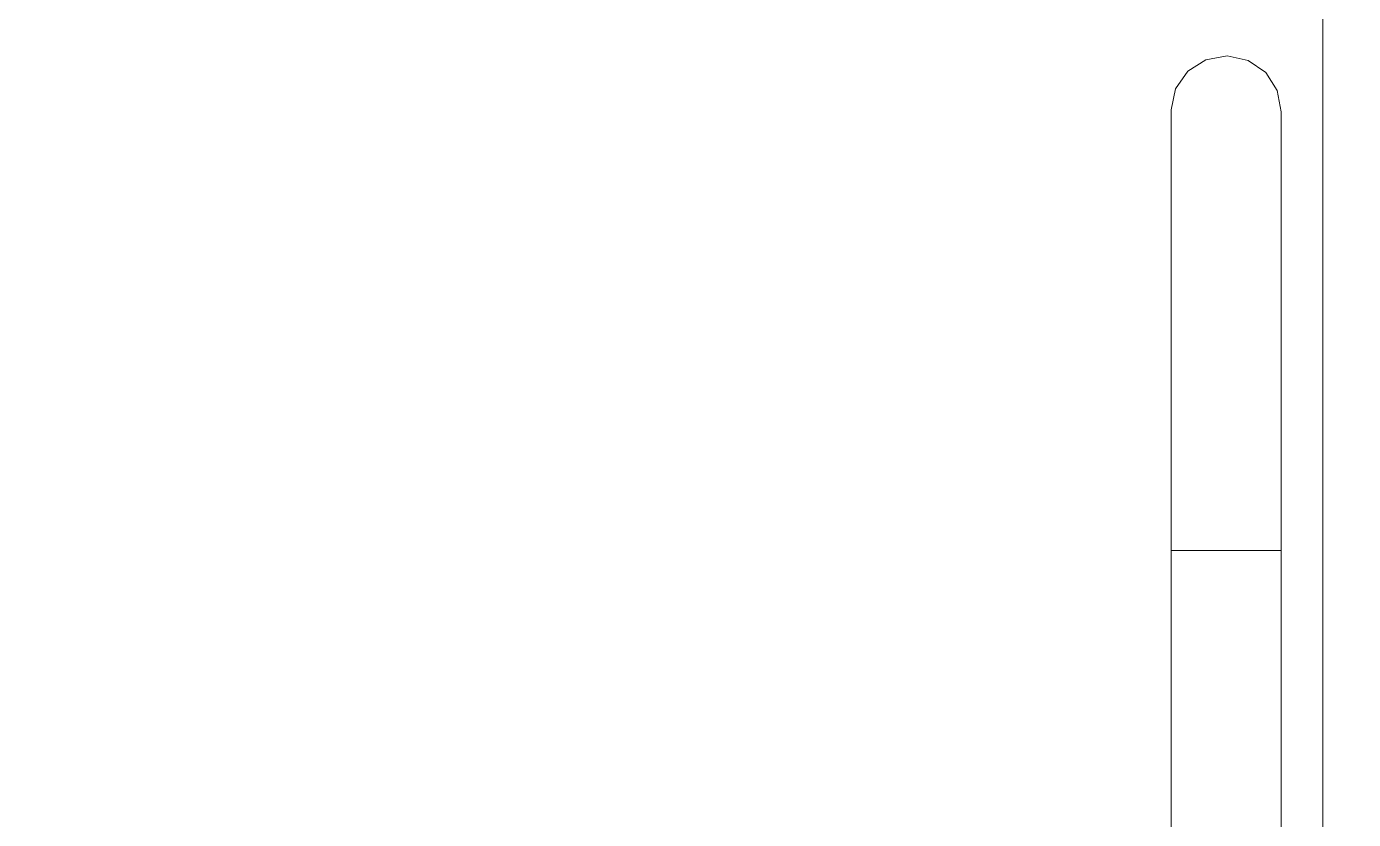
# Model space of a CAD drawing. Header units: metres. Extents: x -41 to 412, y -15 to 25.
# Drawn here: x 269.6982 to 269.9153, y -13.6056 to -13.4758 of the extents above; entities that cross this region are included whole.
import ezdxf

# ---------------------------------------------------------------- set-up
doc = ezdxf.new("R2010")
doc.units = ezdxf.units.M
doc.header["$MEASUREMENT"] = 0
doc.set_wipeout_variables(frame=1)
doc.linetypes.add('Wipeout_Contour', pattern=[1, 0, -1])
doc.layers.add('Interior - Furniture', color=7, linetype='Continuous')
doc.layers.add('Structural - Bearing', color=7, linetype='Continuous')

msp = doc.modelspace()

# ---------------------------------------------------------------- wipeouts: each hides what was drawn before it
at = {"color": 254, "linetype": 'Wipeout_Contour', "lineweight": 0, "ltscale": 4053.331073}
msp.add_wipeout([(269.91032, -12.57055), (269.91032, -13.64361), (269.91181, -13.64555), (269.91248, -13.64717), (269.91296, -13.6479), (269.91313, -13.64876), (269.9138, -13.65038), (269.91449, -13.65555), (269.9138, -13.66073), (269.91313, -13.66235), (269.91297, -13.6632), (269.91299, -13.66315), (269.91299, -13.69055), (269.91532, -13.69055), (269.91532, -12.57055)], dxfattribs=at).dxf.layer = 'Structural - Bearing'

# ---------------------------------------------------------------- next in the draw order: wipeouts: each hides what was drawn before it
at = {"color": 254, "linetype": 'Wipeout_Contour', "lineweight": 0, "ltscale": 11332.572567}
msp.add_wipeout([(269.48365, -13.69055), (269.87599, -13.69055), (269.87599, -13.66315), (269.87601, -13.6632), (269.87584, -13.66235), (269.87517, -13.66073), (269.87449, -13.65555), (269.87517, -13.65038), (269.87584, -13.64876), (269.87601, -13.6479), (269.8765, -13.64717), (269.87717, -13.64555), (269.88034, -13.64141), (269.88449, -13.63823), (269.8861, -13.63756), (269.88682, -13.63708), (269.88649, -13.63722), (269.88649, -13.62955), (269.88549, -13.62955), (269.88549, -13.53155), (269.88549, -13.52064), (269.88549, -13.48939), (269.88623, -13.48596), (269.88823, -13.48308), (269.89119, -13.48118), (269.89464, -13.48055), (269.89807, -13.4813), (269.90096, -13.4833), (269.90286, -13.48625), (269.90348, -13.48971), (269.90348, -13.52072), (269.90349, -13.53155), (269.90349, -13.62955), (269.90249, -13.62955), (269.90249, -13.63722), (269.90215, -13.63708), (269.90287, -13.63756), (269.90449, -13.63823), (269.90863, -13.64141), (269.91032, -13.64361), (269.91032, -12.57055), (269.48365, -12.57055)], dxfattribs=at).dxf.layer = 'Structural - Bearing'

# ---------------------------------------------------------------- next in the draw order: linework, layer by layer
at = {"layer": 'Structural - Bearing', "color": 30, "linetype": 'Continuous', "lineweight": 18, "true_color": 0xff6600}
msp.add_line((269.91032, -13.64361), (269.91032, -12.57055), dxfattribs=at)

# ---------------------------------------------------------------- next in the draw order: wipeouts: each hides what was drawn before it
at = {"color": 254, "linetype": 'Wipeout_Contour', "lineweight": 0, "ltscale": 1080.962188}
msp.add_wipeout([(269.90348, -13.48971), (269.90286, -13.48625), (269.90286, -13.48777), (269.90348, -13.49114)], dxfattribs=at).dxf.layer = 'Interior - Furniture'
at = {"color": 254, "linetype": 'Wipeout_Contour', "lineweight": 0, "ltscale": 1621.444692}
msp.add_wipeout([(269.88549, -13.53155), (269.88549, -13.62955), (269.88617, -13.62955), (269.88617, -13.56155), (269.88611, -13.56155), (269.88549, -13.56155)], dxfattribs=at).dxf.layer = 'Interior - Furniture'

# ---------------------------------------------------------------- next in the draw order: wipeouts: each hides what was drawn before it
at = {"color": 254, "linetype": 'Wipeout_Contour', "lineweight": 0, "ltscale": 1080.956385}
msp.add_wipeout([(269.90286, -13.48625), (269.90096, -13.4833), (269.90096, -13.48489), (269.90286, -13.48777)], dxfattribs=at).dxf.layer = 'Interior - Furniture'
at = {"color": 254, "linetype": 'Wipeout_Contour', "lineweight": 0, "ltscale": 1350.680185}
msp.add_wipeout([(269.88617, -13.62955), (269.88812, -13.62955), (269.88812, -13.56155), (269.88801, -13.56155), (269.88617, -13.56155)], dxfattribs=at).dxf.layer = 'Interior - Furniture'

# ---------------------------------------------------------------- next in the draw order: wipeouts: each hides what was drawn before it
at = {"color": 254, "linetype": 'Wipeout_Contour', "lineweight": 0, "ltscale": 1080.94611}
msp.add_wipeout([(269.90096, -13.4833), (269.89807, -13.4813), (269.89807, -13.48294), (269.90096, -13.48489)], dxfattribs=at).dxf.layer = 'Interior - Furniture'
at = {"color": 254, "linetype": 'Wipeout_Contour', "lineweight": 0, "ltscale": 1080.963992}
msp.add_wipeout([(269.90348, -13.49114), (269.90286, -13.48777), (269.90286, -13.4923), (269.90348, -13.49532)], dxfattribs=at).dxf.layer = 'Interior - Furniture'
at = {"color": 254, "linetype": 'Wipeout_Contour', "lineweight": 0, "ltscale": 1620.450934}
msp.add_wipeout([(269.88812, -13.56155), (269.88812, -13.62955), (269.89099, -13.62955), (269.89099, -13.60555), (269.89104, -13.60555), (269.89104, -13.56155)], dxfattribs=at).dxf.layer = 'Interior - Furniture'

# ---------------------------------------------------------------- next in the draw order: wipeouts: each hides what was drawn before it
at = {"color": 254, "linetype": 'Wipeout_Contour', "lineweight": 0, "ltscale": 1080.932989}
msp.add_wipeout([(269.89807, -13.4813), (269.89464, -13.48055), (269.89464, -13.48222), (269.89807, -13.48294)], dxfattribs=at).dxf.layer = 'Interior - Furniture'
at = {"color": 254, "linetype": 'Wipeout_Contour', "lineweight": 0, "ltscale": 1080.958092}
msp.add_wipeout([(269.90286, -13.48777), (269.90096, -13.48489), (269.90096, -13.48972), (269.90286, -13.4923)], dxfattribs=at).dxf.layer = 'Interior - Furniture'
at = {"color": 254, "linetype": 'Wipeout_Contour', "lineweight": 0, "ltscale": 1351.089898}
msp.add_wipeout([(269.89104, -13.60555), (269.89315, -13.60555), (269.89449, -13.60555), (269.89449, -13.56155), (269.89104, -13.56155)], dxfattribs=at).dxf.layer = 'Interior - Furniture'

# ---------------------------------------------------------------- next in the draw order: wipeouts: each hides what was drawn before it
at = {"color": 254, "linetype": 'Wipeout_Contour', "lineweight": 0, "ltscale": 1080.919122}
msp.add_wipeout([(269.89464, -13.48055), (269.89119, -13.48118), (269.89119, -13.48282), (269.89464, -13.48222)], dxfattribs=at).dxf.layer = 'Interior - Furniture'
at = {"color": 254, "linetype": 'Wipeout_Contour', "lineweight": 0, "ltscale": 1080.947665}
msp.add_wipeout([(269.90096, -13.48489), (269.89807, -13.48294), (269.89807, -13.48797), (269.90096, -13.48972)], dxfattribs=at).dxf.layer = 'Interior - Furniture'
at = {"color": 254, "linetype": 'Wipeout_Contour', "lineweight": 0, "ltscale": 1080.965803}
msp.add_wipeout([(269.90348, -13.49532), (269.90286, -13.4923), (269.90286, -13.4995), (269.90348, -13.50197)], dxfattribs=at).dxf.layer = 'Interior - Furniture'
at = {"color": 254, "linetype": 'Wipeout_Contour', "lineweight": 0, "ltscale": 1350.780921}
msp.add_wipeout([(269.89793, -13.56155), (269.89449, -13.56155), (269.89449, -13.60555), (269.89772, -13.60555), (269.89793, -13.60555)], dxfattribs=at).dxf.layer = 'Interior - Furniture'

# ---------------------------------------------------------------- next in the draw order: linework, layer by layer
at = {"layer": 'Interior - Furniture', "color": 104, "linetype": 'Continuous', "lineweight": 13, "true_color": 0x029e21}
msp.add_line((269.90286, -13.48625), (269.90096, -13.4833), dxfattribs=at)

# ---------------------------------------------------------------- next in the draw order: wipeouts: each hides what was drawn before it
at = {"color": 254, "linetype": 'Wipeout_Contour', "lineweight": 0, "ltscale": 1080.906676}
msp.add_wipeout([(269.88823, -13.48308), (269.88823, -13.48468), (269.89119, -13.48282), (269.89119, -13.48118)], dxfattribs=at).dxf.layer = 'Interior - Furniture'
at = {"color": 254, "linetype": 'Wipeout_Contour', "lineweight": 0, "ltscale": 1080.934274}
msp.add_wipeout([(269.89807, -13.48294), (269.89464, -13.48222), (269.89464, -13.48732), (269.89807, -13.48797)], dxfattribs=at).dxf.layer = 'Interior - Furniture'
at = {"color": 254, "linetype": 'Wipeout_Contour', "lineweight": 0, "ltscale": 1080.959876}
msp.add_wipeout([(269.90286, -13.4923), (269.90096, -13.48972), (269.90096, -13.49739), (269.90286, -13.4995)], dxfattribs=at).dxf.layer = 'Interior - Furniture'
at = {"color": 254, "linetype": 'Wipeout_Contour', "lineweight": 0, "ltscale": 1892.180607}
msp.add_wipeout([(269.89793, -13.60555), (269.89799, -13.60555), (269.89799, -13.62955), (269.90085, -13.62955), (269.90085, -13.56155), (269.90074, -13.56155), (269.89793, -13.56155)], dxfattribs=at).dxf.layer = 'Interior - Furniture'

# ---------------------------------------------------------------- next in the draw order: linework, layer by layer
at = {"layer": 'Interior - Furniture', "color": 104, "linetype": 'Continuous', "lineweight": 13, "true_color": 0x029e21}
for p, q in [((269.90096, -13.4833), (269.89807, -13.4813)), ((269.90348, -13.48971), (269.90286, -13.48625)), ((269.90348, -13.48971), (269.90348, -13.49114)), ((269.90348, -13.49114), (269.90348, -13.49532))]:
    msp.add_line(p, q, dxfattribs=at)

# ---------------------------------------------------------------- next in the draw order: wipeouts: each hides what was drawn before it
at = {"color": 254, "linetype": 'Wipeout_Contour', "lineweight": 0, "ltscale": 1080.92042}
msp.add_wipeout([(269.89464, -13.48222), (269.89119, -13.48282), (269.89119, -13.48786), (269.89464, -13.48732)], dxfattribs=at).dxf.layer = 'Interior - Furniture'
at = {"color": 254, "linetype": 'Wipeout_Contour', "lineweight": 0, "ltscale": 1080.897446}
msp.add_wipeout([(269.88823, -13.48308), (269.88623, -13.48596), (269.88623, -13.48749), (269.88823, -13.48468)], dxfattribs=at).dxf.layer = 'Interior - Furniture'
at = {"color": 254, "linetype": 'Wipeout_Contour', "lineweight": 0, "ltscale": 1080.94935}
msp.add_wipeout([(269.90096, -13.48972), (269.89807, -13.48797), (269.89807, -13.49597), (269.90096, -13.49739)], dxfattribs=at).dxf.layer = 'Interior - Furniture'
at = {"color": 254, "linetype": 'Wipeout_Contour', "lineweight": 0, "ltscale": 1080.967945}
msp.add_wipeout([(269.90348, -13.50197), (269.90286, -13.4995), (269.90286, -13.50889), (269.90348, -13.51063)], dxfattribs=at).dxf.layer = 'Interior - Furniture'
at = {"color": 254, "linetype": 'Wipeout_Contour', "lineweight": 0, "ltscale": 1350.728592}
msp.add_wipeout([(269.90085, -13.62955), (269.9028, -13.62955), (269.9028, -13.56155), (269.90274, -13.56155), (269.90085, -13.56155)], dxfattribs=at).dxf.layer = 'Interior - Furniture'

# ---------------------------------------------------------------- next in the draw order: linework, layer by layer
at = {"layer": 'Interior - Furniture', "color": 104, "linetype": 'Continuous', "lineweight": 13, "true_color": 0x029e21}
for p, q in [((269.89464, -13.48055), (269.89119, -13.48118)), ((269.89807, -13.4813), (269.89464, -13.48055))]:
    msp.add_line(p, q, dxfattribs=at)

# ---------------------------------------------------------------- next in the draw order: wipeouts: each hides what was drawn before it
at = {"color": 254, "linetype": 'Wipeout_Contour', "lineweight": 0, "ltscale": 1080.908316}
msp.add_wipeout([(269.88823, -13.48468), (269.88823, -13.48952), (269.89119, -13.48786), (269.89119, -13.48282)], dxfattribs=at).dxf.layer = 'Interior - Furniture'
at = {"color": 254, "linetype": 'Wipeout_Contour', "lineweight": 0, "ltscale": 1080.892701}
msp.add_wipeout([(269.88623, -13.48596), (269.88549, -13.48939), (269.88549, -13.49083), (269.88623, -13.48749)], dxfattribs=at).dxf.layer = 'Interior - Furniture'
at = {"color": 254, "linetype": 'Wipeout_Contour', "lineweight": 0, "ltscale": 1080.935767}
msp.add_wipeout([(269.89807, -13.48797), (269.89464, -13.48732), (269.89464, -13.49544), (269.89807, -13.49597)], dxfattribs=at).dxf.layer = 'Interior - Furniture'
at = {"color": 254, "linetype": 'Wipeout_Contour', "lineweight": 0, "ltscale": 1080.962025}
msp.add_wipeout([(269.90286, -13.4995), (269.90096, -13.49739), (269.90096, -13.5074), (269.90286, -13.50889)], dxfattribs=at).dxf.layer = 'Interior - Furniture'
at = {"color": 254, "linetype": 'Wipeout_Contour', "lineweight": 0, "ltscale": 1620.454117}
msp.add_wipeout([(269.90348, -13.56155), (269.9028, -13.56155), (269.9028, -13.62955), (269.90349, -13.62955), (269.90349, -13.53155), (269.90348, -13.53156)], dxfattribs=at).dxf.layer = 'Interior - Furniture'

# ---------------------------------------------------------------- next in the draw order: linework, layer by layer
at = {"layer": 'Interior - Furniture', "color": 104, "linetype": 'Continuous', "lineweight": 13, "true_color": 0x029e21}
for p, q in [((269.89119, -13.48118), (269.88823, -13.48308)), ((269.90348, -13.49532), (269.90348, -13.50197))]:
    msp.add_line(p, q, dxfattribs=at)

# ---------------------------------------------------------------- next in the draw order: wipeouts: each hides what was drawn before it
at = {"color": 254, "linetype": 'Wipeout_Contour', "lineweight": 0, "ltscale": 1080.899247}
msp.add_wipeout([(269.88823, -13.48468), (269.88623, -13.48749), (269.88623, -13.49204), (269.88823, -13.48952)], dxfattribs=at).dxf.layer = 'Interior - Furniture'
at = {"color": 254, "linetype": 'Wipeout_Contour', "lineweight": 0, "ltscale": 1080.921905}
msp.add_wipeout([(269.89464, -13.48732), (269.89119, -13.48786), (269.89119, -13.49588), (269.89464, -13.49544)], dxfattribs=at).dxf.layer = 'Interior - Furniture'
at = {"color": 254, "linetype": 'Wipeout_Contour', "lineweight": 0, "ltscale": 1080.951436}
msp.add_wipeout([(269.90096, -13.49739), (269.89807, -13.49597), (269.89807, -13.50639), (269.90096, -13.5074)], dxfattribs=at).dxf.layer = 'Interior - Furniture'
at = {"color": 254, "linetype": 'Wipeout_Contour', "lineweight": 0, "ltscale": 1080.970396}
msp.add_wipeout([(269.90348, -13.51063), (269.90286, -13.50889), (269.90286, -13.51982), (269.90348, -13.52072)], dxfattribs=at).dxf.layer = 'Interior - Furniture'

# ---------------------------------------------------------------- next in the draw order: linework, layer by layer
at = {"layer": 'Interior - Furniture', "color": 104, "linetype": 'Continuous', "lineweight": 13, "true_color": 0x029e21}
msp.add_line((269.88823, -13.48308), (269.88623, -13.48596), dxfattribs=at)

# ---------------------------------------------------------------- next in the draw order: wipeouts: each hides what was drawn before it
at = {"color": 254, "linetype": 'Wipeout_Contour', "lineweight": 0, "ltscale": 1080.894601}
msp.add_wipeout([(269.88623, -13.48749), (269.88549, -13.49083), (269.88549, -13.49504), (269.88623, -13.49204)], dxfattribs=at).dxf.layer = 'Interior - Furniture'
at = {"color": 254, "linetype": 'Wipeout_Contour', "lineweight": 0, "ltscale": 1080.910026}
msp.add_wipeout([(269.88823, -13.49724), (269.89119, -13.49588), (269.89119, -13.48786), (269.88823, -13.48952)], dxfattribs=at).dxf.layer = 'Interior - Furniture'
at = {"color": 254, "linetype": 'Wipeout_Contour', "lineweight": 0, "ltscale": 1080.937725}
msp.add_wipeout([(269.89807, -13.49597), (269.89464, -13.49544), (269.89464, -13.50601), (269.89807, -13.50639)], dxfattribs=at).dxf.layer = 'Interior - Furniture'
at = {"color": 254, "linetype": 'Wipeout_Contour', "lineweight": 0, "ltscale": 1080.964504}
msp.add_wipeout([(269.90286, -13.50889), (269.90096, -13.5074), (269.90096, -13.51905), (269.90286, -13.51982)], dxfattribs=at).dxf.layer = 'Interior - Furniture'

# ---------------------------------------------------------------- next in the draw order: linework, layer by layer
at = {"layer": 'Interior - Furniture', "color": 104, "linetype": 'Continuous', "lineweight": 13, "true_color": 0x029e21}
msp.add_line((269.90348, -13.50197), (269.90348, -13.51063), dxfattribs=at)

# ---------------------------------------------------------------- next in the draw order: wipeouts: each hides what was drawn before it
at = {"color": 254, "linetype": 'Wipeout_Contour', "lineweight": 0, "ltscale": 1080.901073}
msp.add_wipeout([(269.88823, -13.48952), (269.88623, -13.49204), (269.88623, -13.49929), (269.88823, -13.49724)], dxfattribs=at).dxf.layer = 'Interior - Furniture'
at = {"color": 254, "linetype": 'Wipeout_Contour', "lineweight": 0, "ltscale": 1080.923857}
msp.add_wipeout([(269.89464, -13.49544), (269.89119, -13.49588), (269.89119, -13.50633), (269.89464, -13.50601)], dxfattribs=at).dxf.layer = 'Interior - Furniture'
at = {"color": 254, "linetype": 'Wipeout_Contour', "lineweight": 0, "ltscale": 1080.953875}
msp.add_wipeout([(269.90096, -13.5074), (269.89807, -13.50639), (269.89807, -13.51853), (269.90096, -13.51905)], dxfattribs=at).dxf.layer = 'Interior - Furniture'
at = {"color": 254, "linetype": 'Wipeout_Contour', "lineweight": 0, "ltscale": 1080.972078}
msp.add_wipeout([(269.90348, -13.52072), (269.90286, -13.51982), (269.90286, -13.53134), (269.90348, -13.53156)], dxfattribs=at).dxf.layer = 'Interior - Furniture'

# ---------------------------------------------------------------- next in the draw order: linework, layer by layer
at = {"layer": 'Interior - Furniture', "color": 104, "linetype": 'Continuous', "lineweight": 13, "true_color": 0x029e21}
for p, q in [((269.88623, -13.48596), (269.88549, -13.48939)), ((269.88549, -13.48939), (269.88549, -13.49083))]:
    msp.add_line(p, q, dxfattribs=at)

# ---------------------------------------------------------------- next in the draw order: wipeouts: each hides what was drawn before it
at = {"color": 254, "linetype": 'Wipeout_Contour', "lineweight": 0, "ltscale": 1080.896465}
msp.add_wipeout([(269.88623, -13.49204), (269.88549, -13.49504), (269.88549, -13.50174), (269.88623, -13.49929)], dxfattribs=at).dxf.layer = 'Interior - Furniture'
at = {"color": 254, "linetype": 'Wipeout_Contour', "lineweight": 0, "ltscale": 1080.912125}
msp.add_wipeout([(269.88823, -13.50729), (269.89119, -13.50633), (269.89119, -13.49588), (269.88823, -13.49724)], dxfattribs=at).dxf.layer = 'Interior - Furniture'
at = {"color": 254, "linetype": 'Wipeout_Contour', "lineweight": 0, "ltscale": 1080.940073}
msp.add_wipeout([(269.89807, -13.50639), (269.89464, -13.50601), (269.89464, -13.51833), (269.89807, -13.51853)], dxfattribs=at).dxf.layer = 'Interior - Furniture'
at = {"color": 254, "linetype": 'Wipeout_Contour', "lineweight": 0, "ltscale": 1080.96643}
msp.add_wipeout([(269.90286, -13.51982), (269.90096, -13.51905), (269.90096, -13.53114), (269.90286, -13.53134)], dxfattribs=at).dxf.layer = 'Interior - Furniture'

# ---------------------------------------------------------------- next in the draw order: linework, layer by layer
at = {"layer": 'Interior - Furniture', "color": 104, "linetype": 'Continuous', "lineweight": 13, "true_color": 0x029e21}
for p, q in [((269.88549, -13.49083), (269.88549, -13.49504)), ((269.90348, -13.51063), (269.90348, -13.52072))]:
    msp.add_line(p, q, dxfattribs=at)

# ---------------------------------------------------------------- next in the draw order: wipeouts: each hides what was drawn before it
at = {"color": 254, "linetype": 'Wipeout_Contour', "lineweight": 0, "ltscale": 1080.903249}
msp.add_wipeout([(269.88823, -13.49724), (269.88623, -13.49929), (269.88623, -13.50874), (269.88823, -13.50729)], dxfattribs=at).dxf.layer = 'Interior - Furniture'
at = {"color": 254, "linetype": 'Wipeout_Contour', "lineweight": 0, "ltscale": 1080.926201}
msp.add_wipeout([(269.89464, -13.50601), (269.89119, -13.50633), (269.89119, -13.5185), (269.89464, -13.51833)], dxfattribs=at).dxf.layer = 'Interior - Furniture'
at = {"color": 254, "linetype": 'Wipeout_Contour', "lineweight": 0, "ltscale": 1080.956034}
msp.add_wipeout([(269.90096, -13.51905), (269.89807, -13.51853), (269.89807, -13.53101), (269.90096, -13.53114)], dxfattribs=at).dxf.layer = 'Interior - Furniture'
at = {"color": 254, "linetype": 'Wipeout_Contour', "lineweight": 0, "ltscale": 1080.973858}
msp.add_wipeout([(269.90348, -13.53156), (269.90286, -13.53134), (269.90286, -13.56155), (269.90348, -13.56155)], dxfattribs=at).dxf.layer = 'Interior - Furniture'

# ---------------------------------------------------------------- next in the draw order: wipeouts: each hides what was drawn before it
at = {"color": 254, "linetype": 'Wipeout_Contour', "lineweight": 0, "ltscale": 1080.898645}
msp.add_wipeout([(269.88623, -13.49929), (269.88549, -13.50174), (269.88549, -13.51047), (269.88623, -13.50874)], dxfattribs=at).dxf.layer = 'Interior - Furniture'
at = {"color": 254, "linetype": 'Wipeout_Contour', "lineweight": 0, "ltscale": 1080.914575}
msp.add_wipeout([(269.88823, -13.50729), (269.88823, -13.51899), (269.89119, -13.5185), (269.89119, -13.50633)], dxfattribs=at).dxf.layer = 'Interior - Furniture'
at = {"color": 254, "linetype": 'Wipeout_Contour', "lineweight": 0, "ltscale": 1080.942448}
msp.add_wipeout([(269.89807, -13.51853), (269.89464, -13.51833), (269.89464, -13.53096), (269.89807, -13.53101)], dxfattribs=at).dxf.layer = 'Interior - Furniture'
at = {"color": 254, "linetype": 'Wipeout_Contour', "lineweight": 0, "ltscale": 1080.96874}
msp.add_wipeout([(269.90286, -13.53134), (269.90096, -13.53114), (269.90096, -13.56155), (269.90286, -13.56155)], dxfattribs=at).dxf.layer = 'Interior - Furniture'

# ---------------------------------------------------------------- next in the draw order: linework, layer by layer
at = {"layer": 'Interior - Furniture', "color": 104, "linetype": 'Continuous', "lineweight": 13, "true_color": 0x029e21}
for p, q in [((269.88549, -13.49504), (269.88549, -13.50174)), ((269.90348, -13.52072), (269.90348, -13.53156)), ((269.90348, -13.53156), (269.90348, -13.56155)), ((269.90348, -13.56155), (269.90286, -13.56155)), ((269.90349, -13.62955), (269.90349, -13.56155))]:
    msp.add_line(p, q, dxfattribs=at)

# ---------------------------------------------------------------- next in the draw order: wipeouts: each hides what was drawn before it
at = {"color": 254, "linetype": 'Wipeout_Contour', "lineweight": 0, "ltscale": 1080.90575}
msp.add_wipeout([(269.88823, -13.50729), (269.88623, -13.50874), (269.88623, -13.51974), (269.88823, -13.51899)], dxfattribs=at).dxf.layer = 'Interior - Furniture'
at = {"color": 254, "linetype": 'Wipeout_Contour', "lineweight": 0, "ltscale": 1080.928599}
msp.add_wipeout([(269.89464, -13.51833), (269.89119, -13.5185), (269.89119, -13.531), (269.89464, -13.53096)], dxfattribs=at).dxf.layer = 'Interior - Furniture'
at = {"color": 254, "linetype": 'Wipeout_Contour', "lineweight": 0, "ltscale": 1080.959066}
msp.add_wipeout([(269.90096, -13.53114), (269.89807, -13.53101), (269.89807, -13.56155), (269.90096, -13.56155)], dxfattribs=at).dxf.layer = 'Interior - Furniture'

# ---------------------------------------------------------------- next in the draw order: linework, layer by layer
at = {"layer": 'Interior - Furniture', "color": 104, "linetype": 'Continuous', "lineweight": 13, "true_color": 0x029e21}
msp.add_line((269.90286, -13.56155), (269.90096, -13.56155), dxfattribs=at)

# ---------------------------------------------------------------- next in the draw order: wipeouts: each hides what was drawn before it
at = {"color": 254, "linetype": 'Wipeout_Contour', "lineweight": 0, "ltscale": 1080.90113}
msp.add_wipeout([(269.88623, -13.50874), (269.88549, -13.51047), (269.88549, -13.52064), (269.88623, -13.51974)], dxfattribs=at).dxf.layer = 'Interior - Furniture'
at = {"color": 254, "linetype": 'Wipeout_Contour', "lineweight": 0, "ltscale": 1080.916766}
msp.add_wipeout([(269.88823, -13.53113), (269.89119, -13.531), (269.89119, -13.5185), (269.88823, -13.51899)], dxfattribs=at).dxf.layer = 'Interior - Furniture'
at = {"color": 254, "linetype": 'Wipeout_Contour', "lineweight": 0, "ltscale": 1080.946308}
msp.add_wipeout([(269.89807, -13.53101), (269.89464, -13.53096), (269.89464, -13.56155), (269.89807, -13.56155)], dxfattribs=at).dxf.layer = 'Interior - Furniture'

# ---------------------------------------------------------------- next in the draw order: linework, layer by layer
at = {"layer": 'Interior - Furniture', "color": 104, "linetype": 'Continuous', "lineweight": 13, "true_color": 0x029e21}
for p, q in [((269.88549, -13.50174), (269.88549, -13.51047)), ((269.90096, -13.56155), (269.89807, -13.56155))]:
    msp.add_line(p, q, dxfattribs=at)

# ---------------------------------------------------------------- next in the draw order: wipeouts: each hides what was drawn before it
at = {"color": 254, "linetype": 'Wipeout_Contour', "lineweight": 0, "ltscale": 1080.907717}
msp.add_wipeout([(269.88823, -13.51899), (269.88623, -13.51974), (269.88623, -13.53132), (269.88823, -13.53113)], dxfattribs=at).dxf.layer = 'Interior - Furniture'
at = {"color": 254, "linetype": 'Wipeout_Contour', "lineweight": 0, "ltscale": 1080.932538}
msp.add_wipeout([(269.89464, -13.53096), (269.89119, -13.531), (269.89119, -13.56155), (269.89464, -13.56155)], dxfattribs=at).dxf.layer = 'Interior - Furniture'

# ---------------------------------------------------------------- next in the draw order: linework, layer by layer
at = {"layer": 'Interior - Furniture', "color": 104, "linetype": 'Continuous', "lineweight": 13, "true_color": 0x029e21}
msp.add_line((269.89807, -13.56155), (269.89464, -13.56155), dxfattribs=at)

# ---------------------------------------------------------------- next in the draw order: wipeouts: each hides what was drawn before it
at = {"color": 254, "linetype": 'Wipeout_Contour', "lineweight": 0, "ltscale": 1080.902857}
msp.add_wipeout([(269.88623, -13.51974), (269.88549, -13.52064), (269.88549, -13.53154), (269.88623, -13.53132)], dxfattribs=at).dxf.layer = 'Interior - Furniture'
at = {"color": 254, "linetype": 'Wipeout_Contour', "lineweight": 0, "ltscale": 1080.919876}
msp.add_wipeout([(269.88823, -13.53113), (269.88823, -13.56155), (269.89119, -13.56155), (269.89119, -13.531)], dxfattribs=at).dxf.layer = 'Interior - Furniture'

# ---------------------------------------------------------------- next in the draw order: linework, layer by layer
at = {"layer": 'Interior - Furniture', "color": 104, "linetype": 'Continuous', "lineweight": 13, "true_color": 0x029e21}
for p, q in [((269.88549, -13.51047), (269.88549, -13.52064)), ((269.89464, -13.56155), (269.89119, -13.56155))]:
    msp.add_line(p, q, dxfattribs=at)

# ---------------------------------------------------------------- next in the draw order: wipeouts: each hides what was drawn before it
at = {"color": 254, "linetype": 'Wipeout_Contour', "lineweight": 0, "ltscale": 1080.910097}
msp.add_wipeout([(269.88823, -13.53113), (269.88623, -13.53132), (269.88623, -13.56155), (269.88823, -13.56155)], dxfattribs=at).dxf.layer = 'Interior - Furniture'

# ---------------------------------------------------------------- next in the draw order: linework, layer by layer
at = {"layer": 'Interior - Furniture', "color": 104, "linetype": 'Continuous', "lineweight": 13, "true_color": 0x029e21}
msp.add_line((269.89119, -13.56155), (269.88823, -13.56155), dxfattribs=at)

# ---------------------------------------------------------------- next in the draw order: wipeouts: each hides what was drawn before it
at = {"color": 254, "linetype": 'Wipeout_Contour', "lineweight": 0, "ltscale": 1080.90469}
msp.add_wipeout([(269.88623, -13.53132), (269.88549, -13.53154), (269.88549, -13.56155), (269.88623, -13.56155)], dxfattribs=at).dxf.layer = 'Interior - Furniture'

# ---------------------------------------------------------------- next in the draw order: linework, layer by layer
at = {"layer": 'Interior - Furniture', "color": 104, "linetype": 'Continuous', "lineweight": 13, "true_color": 0x029e21}
for p, q in [((269.88549, -13.52064), (269.88549, -13.53154)), ((269.88549, -13.53154), (269.88549, -13.56155)), ((269.88623, -13.56155), (269.88549, -13.56155)), ((269.88549, -13.62955), (269.88549, -13.56155)), ((269.88823, -13.56155), (269.88623, -13.56155))]:
    msp.add_line(p, q, dxfattribs=at)

doc.saveas('drawing.dxf')
